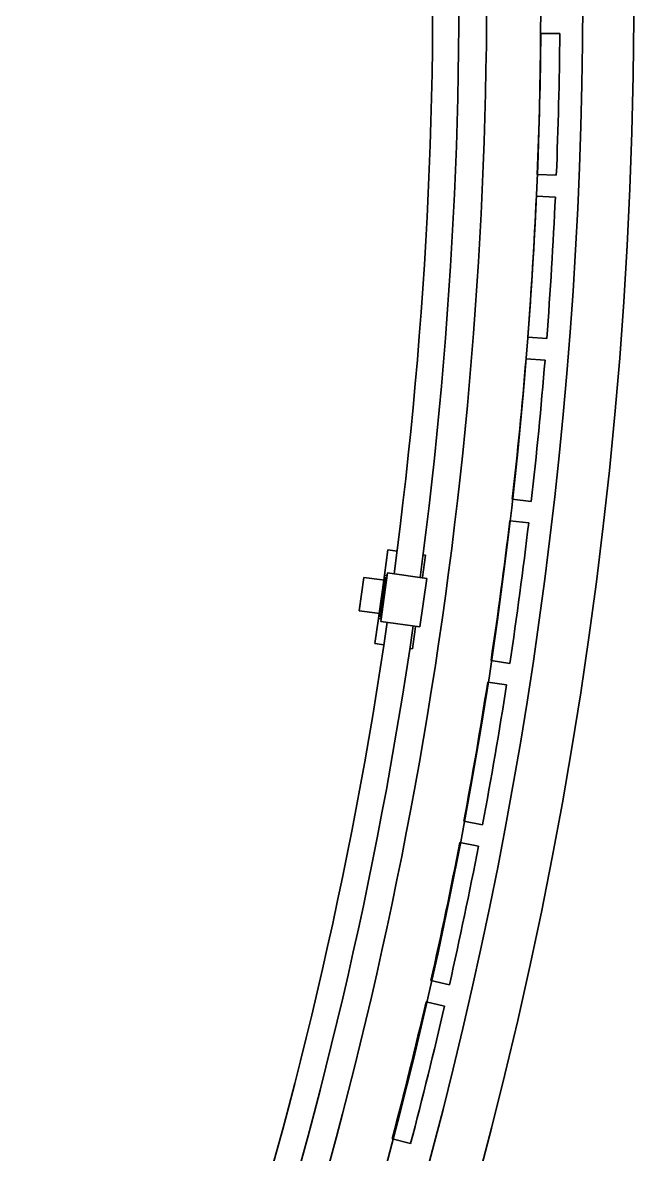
# Model space of a CAD drawing. Header units: millimetres. Extents: x 0 to 42050, y 0 to 29700.
# Drawn here: x 17696 to 18820, y 7431 to 9513 of the extents above; entities that cross this region are included whole.
import ezdxf

# ---------------------------------------------------------------- set-up
doc = ezdxf.new("R2010")
doc.units = ezdxf.units.MM
doc.header["$LTSCALE"] = 50
doc.layers.add('Visible', color=7, linetype='Continuous', lineweight=35)

msp = doc.modelspace()

# ---------------------------------------------------------------- linework, layer by layer
at = {"layer": 'Visible'}
for p, q in [((18684.99, 9493.27), (18649.99, 9493.5)), ((18643.56, 9233.96), (18678.53, 9232.46)), ((18676.81, 9192.5), (18641.84, 9194)), ((18625.99, 8934.86), (18660.88, 8932.09)), ((18657.71, 8892.22), (18622.82, 8894.99)), ((18597.58, 8636.6), (18632.34, 8632.56)), ((18627.73, 8592.83), (18592.96, 8596.86)), ((18368.64, 8543.06), (18362.14, 8496.52)), ((18368.64, 8543.06), (18385.36, 8540.73)), ((18437.97, 8533.38), (18432.3, 8492.78)), ((18433.2, 8534.05), (18437.97, 8533.38)), ((18355.34, 8411.64), (18367.79, 8500.78)), ((18360.9, 8487.6), (18362.14, 8496.52)), ((18367.1, 8495.82), (18362.14, 8496.52)), ((18367.79, 8500.78), (18440.09, 8490.68)), ((18315.68, 8431.32), (18324.25, 8492.72)), ((18324.25, 8492.72), (18357.93, 8488.02)), ((18360.9, 8487.6), (18352.32, 8426.2)), ((18355.29, 8425.78), (18363.87, 8487.19)), ((18360.9, 8487.6), (18357.93, 8488.02)), ((18363.87, 8487.19), (18364.7, 8493.13)), ((18366.68, 8492.85), (18364.7, 8493.13)), ((18440.09, 8490.68), (18427.64, 8401.54)), ((18432.16, 8491.79), (18432.3, 8492.78)), ((18315.68, 8431.32), (18349.35, 8426.61)), ((18344.58, 8370.74), (18351.08, 8417.28)), ((18349.35, 8426.61), (18352.32, 8426.2)), ((18352.32, 8426.2), (18351.08, 8417.28)), ((18356.03, 8416.59), (18351.08, 8417.28)), ((18355.29, 8425.78), (18354.46, 8419.84)), ((18356.45, 8419.56), (18354.46, 8419.84)), ((18355.34, 8411.64), (18427.64, 8401.54)), ((18413.91, 8361.05), (18419.58, 8401.66)), ((18419.58, 8401.66), (18419.71, 8402.65)), ((18344.58, 8370.74), (18361.3, 8368.4)), ((18409.13, 8361.72), (18413.91, 8361.05)), ((18558.35, 8339.56), (18592.95, 8334.26)), ((18586.89, 8294.72), (18552.3, 8300.02)), ((18508.36, 8044.14), (18542.74, 8037.6)), ((18535.26, 7998.3), (18500.88, 8004.85)), ((18447.68, 7750.74), (18481.8, 7742.95)), ((18472.9, 7703.95), (18438.77, 7711.74)), ((18376.38, 7459.73), (18410.2, 7450.7))]:
    msp.add_line(p, q, dxfattribs=at)
msp.add_circle((10400.33, 9568.04), 8250, dxfattribs=at)
for radius, start, end in [(8420, 189.63897, 187.108321), (8326.9, 263.582685, 174.288022), (8050.85, 352.369991, 2.388023), (8099.15, 352.368082, 2.389933), (8150, 340.056241, 359.943759), (8250, 357.6792, 359.482327), (8285, 357.678613, 359.482914), (8250, 355.598275, 357.401402), (8285, 355.597688, 357.401989), (8250, 353.51735, 355.320477), (8285, 353.516763, 355.321064), (8250, 351.436425, 353.239552), (8285, 351.435839, 353.240139), (8050.85, 341.866319, 351.729482), (8099.15, 341.866319, 351.731392), (8250, 349.355501, 351.158627), (8285, 349.354914, 351.159214), (8250, 347.274576, 349.077703), (8285, 347.273989, 349.078289), (8250, 345.193651, 346.996778), (8285, 345.193064, 346.997364)]:
    msp.add_arc((10400.33, 9568.04), radius, start, end, dxfattribs=at)

doc.saveas('drawing.dxf')
